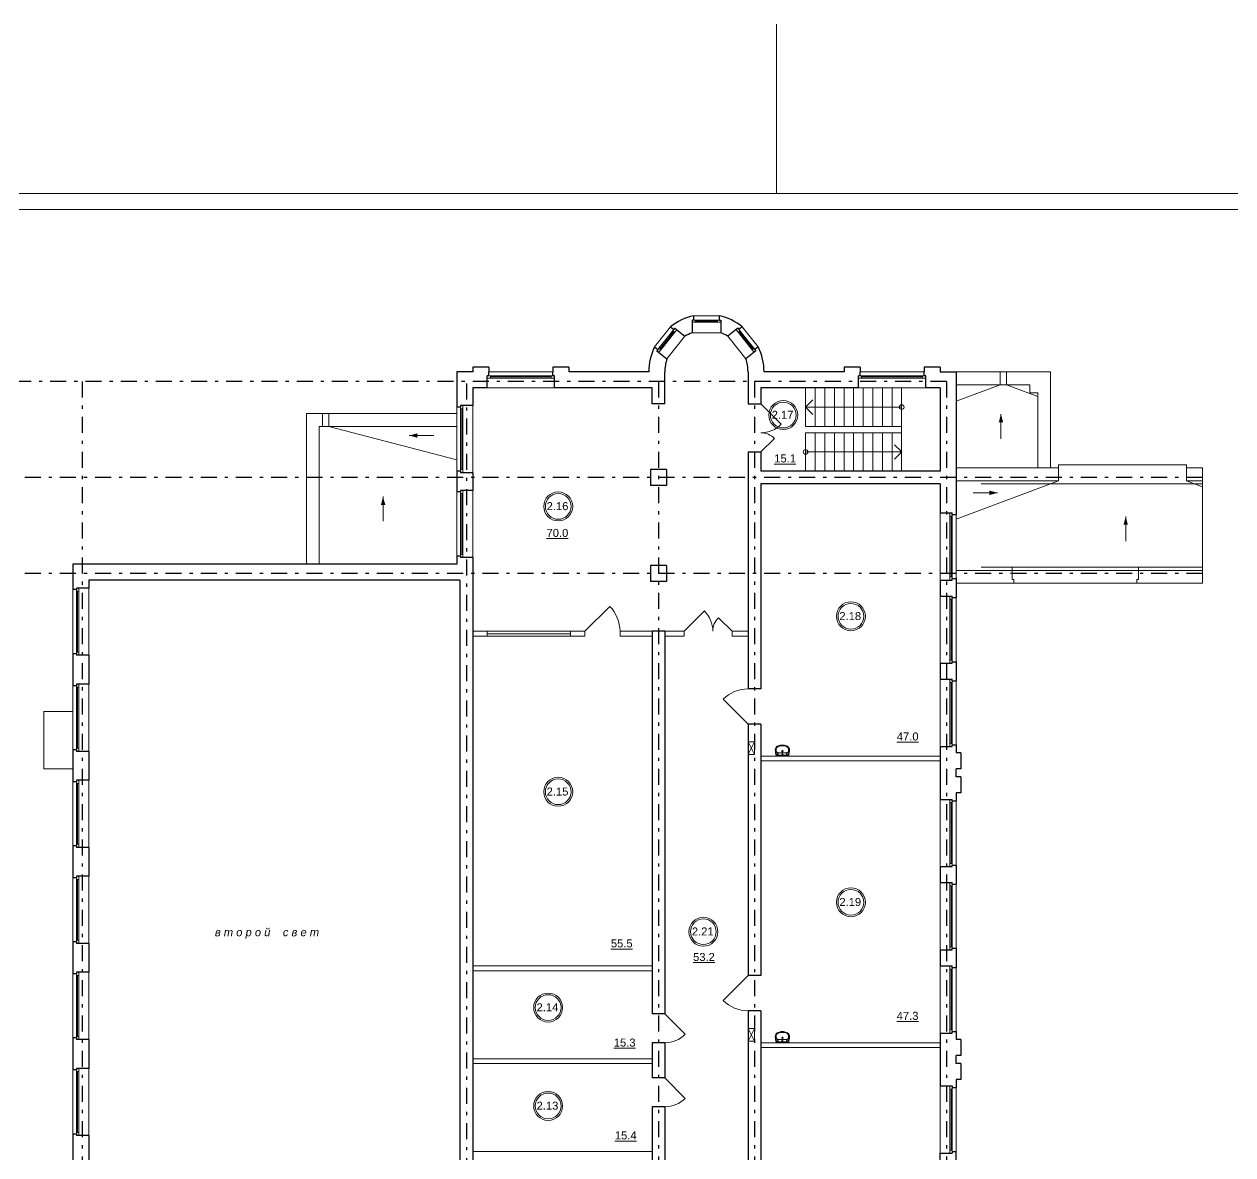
# Model space of a CAD drawing. Header units: metres. Extents: x -306 to 273, y -329 to 512.
# Drawn here: x -186.75 to -148.98, y 318.76 to 354.07 of the extents above; entities that cross this region are included whole.
import ezdxf
from ezdxf.enums import TextEntityAlignment as Align

# ---------------------------------------------------------------- set-up
doc = ezdxf.new("R2010")
doc.units = ezdxf.units.M
doc.header["$MEASUREMENT"] = 0
doc.linetypes.add('( Dashdot )', pattern=[1.001, 0.5, -0.25, 0.001, -0.25])
doc.linetypes.add('DGN Style 3', pattern=[9.681301, 6.915215, -2.766086])
doc.layers.add('Level 50', color=7, linetype='Continuous', lineweight=0)
doc.styles.add('Style-Arial', font='arial.ttf')
doc.styles.add('Style-Arial IF', font='ariali.ttf')

# ---------------------------------------------------------------- blocks, each defined once
blk = doc.blocks.new('ум9')
at = {"color": 252, "lineweight": 13}
for p, q in [((0.317, 0), (-0.317, 0)), ((-0.237, -0.059), (-0.19, -0.143)), ((0.228, -0.039), (-0.228, -0.039)), ((0.185, -0.156), (-0.171, -0.156)), ((0.046, -0.234), (-0.046, -0.234)), ((0.035, -0.08), (-0.035, -0.08)), ((0, -0.115), (0, -0.045)), ((0, -0.189), (0, -0.28)), ((0.237, -0.059), (0.19, -0.143))]:
    blk.add_line(p, q, dxfattribs=at)
for centre, radius in [((0, -0.234), 0.0351), ((0, -0.08), 0.0221), ((0, -0.234), 0.0221)]:
    blk.add_circle(centre, radius, dxfattribs=at)
for centre, radius, start, end in [((1.163, -0.334), 1.518, 167.32064, 178.65249), ((-0.135, -0.304), 0.22, 178.31195, 234.10428), ((-0.355, -0.298), 0.00065, 358.31195, 358.65249), ((0.089, -0.267), 0.429, 154.59774, 180.33488), ((-0.317, -0.001), 0.00065, 90, 167.32064), ((-0.135, -0.303), 0.18, 141.05038, 245.27182), ((-0.228, -0.117), 0.078, 90, 154.59774), ((-0.135, -0.303), 0.193, 141.05038, 147.74931), ((-0.181, -0.302), 0.159, 98.71112, 129.94245), ((-0.181, -0.302), 0.146, 86.15482, 129.94245), ((-0.035, -0.093), 0.452, 239.6448, 267.53684), ((-0.035, -0.093), 0.413, 244.88977, 267.53684), ((0, 0.104), 0.65, 265.1692, 274.8308), ((0, 0.104), 0.611, 265.1692, 274.8308), ((0.035, -0.093), 0.413, 272.46316, 300.3552), ((0.035, -0.093), 0.452, 272.46316, 300.3552), ((0.181, -0.302), 0.146, 50.05755, 93.84518), ((0.181, -0.302), 0.159, 50.05755, 81.28888), ((0.135, -0.303), 0.18, 294.72818, 38.94962), ((0.228, -0.117), 0.078, 25.40226, 90), ((0.135, -0.304), 0.22, 305.89572, 1.68805), ((0.135, -0.303), 0.193, 32.25069, 38.94962), ((-0.089, -0.267), 0.429, 359.66512, 25.40226), ((0.317, -0.001), 0.00065, 12.67936, 90), ((-1.163, -0.334), 1.518, 1.34751, 12.67936), ((0.355, -0.298), 0.00065, 181.34751, 181.68805)]:
    blk.add_arc(centre, radius, start, end, dxfattribs=at)
blk = doc.blocks.new('*U1659')
at = {"color": 7, "linetype": 'Continuous', "lineweight": 0}
for p in [(-0.227, 0.114), (0.227, 0.114)]:
    blk.add_line(p, (0, -0.114), dxfattribs=at)
blk = doc.blocks.new('*U1795')
at = {"color": 7, "linetype": 'Continuous', "lineweight": 0}
blk.add_line((-0.35, 0), (0.35, 0), dxfattribs=at)
at = {"color": 7, "linetype": 'Continuous', "lineweight": 13, "flags": 128}
for points in [[(-0.35, -0.035), (-0.45, -0.035), (-0.45, 0.035), (-0.35, 0.035), (-0.35, -0.035)], [(0.45, -0.035), (0.35, -0.035), (0.35, 0.035), (0.45, 0.035), (0.45, -0.035)]]:
    blk.add_lwpolyline(points, close=True, dxfattribs=at)
at = {"color": 7, "linetype": 'Continuous', "lineweight": 0, "flags": 128}
blk.add_lwpolyline([(-0.35, 0.035), (-0.35, -0.035), (0.35, -0.035), (0.35, 0.035), (-0.35, 0.035)], close=True, dxfattribs=at)
blk = doc.blocks.new('*U1791')
at = {"color": 7, "linetype": 'Continuous', "lineweight": 13}
for p, q in [((-0.75, -0.318), (-0.114, 0.318)), ((0.75, -0.318), (0.326, 0.106))]:
    blk.add_line(p, q, dxfattribs=at)
at = {"color": 7, "linetype": 'Continuous', "lineweight": 0}
for centre, radius, start, end in [((-0.75, -0.318), 0.9, 0, 45), ((0.75, -0.318), 0.6, 135, 180)]:
    blk.add_arc(centre, radius, start, end, dxfattribs=at)
blk = doc.blocks.new('*U1662')
at = {"color": 7, "linetype": 'Continuous', "lineweight": 0}
blk.add_line((0, 29.7), (0, 34.987), dxfattribs=at)
at = {"color": 7, "linetype": 'Continuous', "lineweight": 0, "flags": 128}
blk.add_lwpolyline([(42.05, 29.7), (42.05, -29.7), (-42.05, -29.7), (-42.05, 29.7), (42.05, 29.7)], close=True, dxfattribs=at)
at = {"layer": 'Level 50', "color": 7, "linetype": 'Continuous', "lineweight": 13}
blk.add_line((41.55, 29.2), (-40.05, 29.2), dxfattribs=at)
blk = doc.blocks.new('*U1792')
at = {"color": 7, "linetype": 'Continuous', "lineweight": 13}
for p, q in [((-0.2, 0.1), (0.2, -0.1)), ((0.2, 0.1), (-0.2, -0.1))]:
    blk.add_line(p, q, dxfattribs=at)
at = {"color": 7, "linetype": 'Continuous', "lineweight": 13, "flags": 128}
blk.add_lwpolyline([(-0.2, 0.1), (-0.2, -0.1), (0.2, -0.1), (0.2, 0.1), (-0.2, 0.1)], close=True, dxfattribs=at)
blk = doc.blocks.new('*U1790')
at = {"color": 7, "linetype": 'Continuous', "lineweight": 13}
blk.add_line((-0.55, -0.389), (0.228, 0.389), dxfattribs=at)
at = {"color": 7, "linetype": 'Continuous', "lineweight": 0}
blk.add_arc((-0.55, -0.389), 1.1, 0, 45, dxfattribs=at)
blk = doc.blocks.new('*U1689')
at = {"color": 7, "linetype": 'Continuous', "lineweight": 13}
blk.add_line((0, -0.256), (0, 0.256), dxfattribs=at)
blk.add_solid([(0.046, 0.085), (0, 0.256), (0, 0.085), (-0.046, 0.085)], dxfattribs=at)
blk = doc.blocks.new('*U1719')
at = {"color": 7, "linetype": 'Continuous', "lineweight": 13}
for radius in [0.452, 0.402]:
    blk.add_circle((0, 0), radius, dxfattribs=at)
at = {"color": 7, "linetype": 'Continuous', "lineweight": 13, "style": 'Style-Arial'}
blk.add_text('2.13', height=0.25, dxfattribs=at).set_placement((-0.361, 0.133), align=Align.TOP_LEFT)
blk = doc.blocks.new('*U1720')
at = {"color": 7, "linetype": 'Continuous', "lineweight": 13}
for radius in [0.452, 0.402]:
    blk.add_circle((0, 0), radius, dxfattribs=at)
at = {"color": 7, "linetype": 'Continuous', "lineweight": 13, "style": 'Style-Arial'}
blk.add_text('2.14', height=0.25, dxfattribs=at).set_placement((-0.361, 0.133), align=Align.TOP_LEFT)
blk = doc.blocks.new('*U1721')
at = {"color": 7, "linetype": 'Continuous', "lineweight": 13}
for radius in [0.452, 0.402]:
    blk.add_circle((0, 0), radius, dxfattribs=at)
at = {"color": 7, "linetype": 'Continuous', "lineweight": 13, "style": 'Style-Arial'}
blk.add_text('2.15', height=0.25, dxfattribs=at).set_placement((-0.361, 0.133), align=Align.TOP_LEFT)
blk = doc.blocks.new('*U1722')
at = {"color": 7, "linetype": 'Continuous', "lineweight": 13}
for radius in [0.452, 0.402]:
    blk.add_circle((0, 0), radius, dxfattribs=at)
at = {"color": 7, "linetype": 'Continuous', "lineweight": 13, "style": 'Style-Arial'}
blk.add_text('2.16', height=0.25, dxfattribs=at).set_placement((-0.361, 0.133), align=Align.TOP_LEFT)
blk = doc.blocks.new('*U1723')
at = {"color": 7, "linetype": 'Continuous', "lineweight": 13}
for radius in [0.452, 0.402]:
    blk.add_circle((0, 0), radius, dxfattribs=at)
at = {"color": 7, "linetype": 'Continuous', "lineweight": 13, "style": 'Style-Arial'}
blk.add_text('2.17', height=0.25, dxfattribs=at).set_placement((-0.361, 0.133), align=Align.TOP_LEFT)
blk = doc.blocks.new('*U1724')
at = {"color": 7, "linetype": 'Continuous', "lineweight": 13}
for radius in [0.452, 0.402]:
    blk.add_circle((0, 0), radius, dxfattribs=at)
at = {"color": 7, "linetype": 'Continuous', "lineweight": 13, "style": 'Style-Arial'}
blk.add_text('2.18', height=0.25, dxfattribs=at).set_placement((-0.361, 0.133), align=Align.TOP_LEFT)
blk = doc.blocks.new('*U1725')
at = {"color": 7, "linetype": 'Continuous', "lineweight": 13}
for radius in [0.452, 0.402]:
    blk.add_circle((0, 0), radius, dxfattribs=at)
at = {"color": 7, "linetype": 'Continuous', "lineweight": 13, "style": 'Style-Arial'}
blk.add_text('2.19', height=0.25, dxfattribs=at).set_placement((-0.361, 0.133), align=Align.TOP_LEFT)
blk = doc.blocks.new('*U1727')
at = {"color": 7, "linetype": 'Continuous', "lineweight": 13}
for radius in [0.452, 0.402]:
    blk.add_circle((0, 0), radius, dxfattribs=at)
at = {"color": 7, "linetype": 'Continuous', "lineweight": 13, "style": 'Style-Arial'}
blk.add_text('2.21', height=0.25, dxfattribs=at).set_placement((-0.361, 0.133), align=Align.TOP_LEFT)

msp = doc.modelspace()

# ---------------------------------------------------------------- linework, layer by layer
at = {"color": 7, "linetype": 'Continuous', "lineweight": 30}
for p, q in [((-165.88103694, 344.82691739), (-165.88103694, 344.42793796)), ((-165.83103694, 344.82691739), (-165.88103694, 344.82691739)), ((-165.83103694, 344.96329975), (-165.83103694, 344.82691739)), ((-165.03103694, 344.96329975), (-165.03103694, 344.82691739)), ((-165.03103694, 344.82691739), (-164.98103694, 344.82691739)), ((-164.98103694, 344.82691739), (-164.98103694, 344.42793796)), ((-166.5520246, 344.61663449), (-166.44550087, 344.53147086)), ((-166.44550087, 344.53147086), (-166.41427849, 344.5705242)), ((-166.41427849, 344.5705242), (-166.10264891, 344.3213825)), ((-164.4477954, 344.5705242), (-164.75942498, 344.3213825)), ((-164.4477954, 344.5705242), (-164.41657302, 344.53147086)), ((-164.31004929, 344.61663449), (-164.41657302, 344.53147086)), ((-167.05158259, 343.99178106), (-166.94505886, 343.90661743)), ((-166.94505886, 343.90661743), (-166.97628123, 343.86756409)), ((-166.97628123, 343.86756409), (-166.66465166, 343.61842239)), ((-163.88579266, 343.86756409), (-164.19742223, 343.61842239)), ((-163.8104913, 343.99178106), (-163.91701503, 343.90661743)), ((-163.91701503, 343.90661743), (-163.88579266, 343.86756409)), ((-172.73103694, 343.35830687), (-172.73103694, 343.20830687)), ((-172.23103694, 343.35830687), (-172.73103694, 343.35830687)), ((-172.23103694, 343.35830687), (-172.23103694, 343.20830687)), ((-170.23103694, 343.35830687), (-170.23103694, 343.20830687)), ((-169.73103694, 343.35830687), (-170.23103694, 343.35830687)), ((-169.73103694, 343.35830687), (-169.73103694, 343.20830687)), ((-161.13103694, 343.35830687), (-161.13103694, 343.20830687)), ((-160.63103694, 343.35830687), (-161.13103694, 343.35830687)), ((-160.63103694, 343.35830687), (-160.63103694, 343.20830687)), ((-158.63103694, 343.35830687), (-158.63103694, 343.20830687)), ((-158.13103694, 343.35830687), (-158.63103694, 343.35830687)), ((-158.13103694, 343.35830687), (-158.13103694, 343.20830687)), ((-173.23103694, 343.20830687), (-173.23103694, 342.10830687)), ((-172.73103694, 343.20830687), (-173.23103694, 343.20830687)), ((-172.28103694, 342.70830687), (-172.28103694, 343.08830687)), ((-172.23103694, 343.08830687), (-172.28103694, 343.08830687)), ((-172.23103694, 343.08830687), (-172.23103694, 343.20830687)), ((-170.23103694, 343.08830687), (-170.23103694, 343.20830687)), ((-170.18103694, 343.08830687), (-170.23103694, 343.08830687)), ((-170.18103694, 342.70830687), (-170.18103694, 343.08830687)), ((-167.23103694, 343.20830687), (-169.73103694, 343.20830687)), ((-166.73103694, 342.20830687), (-166.73103694, 343.20830687)), ((-164.13103694, 343.20830687), (-164.13103694, 342.20830687)), ((-161.13103694, 343.20830687), (-163.63103694, 343.20830687)), ((-160.68103694, 342.70830687), (-160.68103694, 343.08830687)), ((-160.63103694, 343.08830687), (-160.68103694, 343.08830687)), ((-160.63103694, 343.08830687), (-160.63103694, 343.20830687)), ((-158.63103694, 343.08830687), (-158.63103694, 343.20830687)), ((-158.58103694, 343.08830687), (-158.63103694, 343.08830687)), ((-158.58103694, 343.08830687), (-158.63103694, 343.08830687)), ((-158.58103694, 342.70830687), (-158.58103694, 343.08830687)), ((-158.13103694, 343.20830687), (-157.63103694, 343.20830687)), ((-157.63103694, 343.20830687), (-157.63103694, 338.75830687)), ((-172.73103694, 342.70830687), (-172.73103694, 342.15830687)), ((-172.28103694, 342.70830687), (-172.73103694, 342.70830687)), ((-167.13103694, 342.70830687), (-170.18103694, 342.70830687)), ((-167.13103694, 342.20830687), (-167.13103694, 342.70830687)), ((-163.73103694, 342.70830687), (-163.73103694, 342.20830687)), ((-160.68103694, 342.70830687), (-163.73103694, 342.70830687)), ((-158.13103694, 342.70830687), (-158.58103694, 342.70830687)), ((-158.13103694, 342.70830687), (-158.13103694, 340.10830687)), ((-172.73103694, 342.15830687), (-173.11103694, 342.15830687)), ((-173.11103694, 342.15830687), (-173.11103694, 342.10830687)), ((-166.73103694, 342.20830687), (-167.13103694, 342.20830687)), ((-164.13103694, 342.20830687), (-163.73103694, 342.20830687)), ((-173.11103694, 342.10830687), (-173.23103694, 342.10830687)), ((-164.13103694, 340.70830687), (-163.73103694, 340.70830687)), ((-164.13103694, 340.70830687), (-164.13103694, 333.30830687)), ((-163.73103694, 340.70830687), (-163.73103694, 340.10830687)), ((-173.11103694, 340.10830687), (-173.23103694, 340.10830687)), ((-173.23103694, 340.10830687), (-173.23103694, 339.45830687)), ((-173.11103694, 340.10830687), (-173.11103694, 340.05830687)), ((-172.73103694, 340.05830687), (-173.11103694, 340.05830687)), ((-172.73103694, 340.05830687), (-172.73103694, 339.50830687)), ((-166.68103694, 340.15830687), (-167.18103694, 340.15830687)), ((-167.18103694, 340.15830687), (-167.18103694, 339.65830687)), ((-166.68103694, 340.15830687), (-166.68103694, 339.65830687)), ((-158.13103694, 340.10830687), (-163.73103694, 340.10830687)), ((-172.73103694, 339.50830687), (-173.11103694, 339.50830687)), ((-173.11103694, 339.50830687), (-173.11103694, 339.45830687)), ((-166.68103694, 339.65830687), (-167.18103694, 339.65830687)), ((-163.73103694, 339.70830687), (-163.73103694, 333.30830687)), ((-158.13103694, 339.70830687), (-163.73103694, 339.70830687)), ((-158.13103694, 339.70830687), (-158.13103694, 338.80830687)), ((-173.11103694, 339.45830687), (-173.23103694, 339.45830687)), ((-158.13103694, 338.80830687), (-157.75103694, 338.80830687)), ((-157.75103694, 338.75830687), (-157.75103694, 338.80830687)), ((-157.75103694, 338.75830687), (-157.63103694, 338.75830687)), ((-173.11103694, 337.45830687), (-173.23103694, 337.45830687)), ((-173.23103694, 337.45830687), (-173.23103694, 337.20830687)), ((-173.11103694, 337.45830687), (-173.11103694, 337.40830687)), ((-172.73103694, 337.40830687), (-173.11103694, 337.40830687)), ((-172.73103694, 337.40830687), (-172.73103694, 316.10830687)), ((-173.23103694, 337.20830687), (-185.23103694, 337.20830687)), ((-185.23103694, 337.20830687), (-185.23103694, 336.40830687)), ((-166.68103694, 337.15830687), (-167.18103694, 337.15830687)), ((-167.18103694, 337.15830687), (-167.18103694, 336.65830687)), ((-166.68103694, 337.15830687), (-166.68103694, 336.65830687)), ((-184.73103694, 336.70830687), (-184.73103694, 336.45830687)), ((-173.13103694, 336.70830687), (-184.73103694, 336.70830687)), ((-173.13103694, 336.70830687), (-173.13103694, 313.10830687)), ((-166.68103694, 336.65830687), (-167.18103694, 336.65830687)), ((-158.13103694, 336.70830687), (-157.75103694, 336.70830687)), ((-158.13103694, 336.70830687), (-158.13103694, 336.20830687)), ((-157.75103694, 336.75830687), (-157.63103694, 336.75830687)), ((-157.75103694, 336.70830687), (-157.75103694, 336.75830687)), ((-157.63103694, 336.75830687), (-157.63103694, 336.15830687)), ((-185.11103694, 336.40830687), (-185.23103694, 336.40830687)), ((-184.73103694, 336.45830687), (-185.11103694, 336.45830687)), ((-185.11103694, 336.45830687), (-185.11103694, 336.40830687)), ((-158.13103694, 336.20830687), (-157.75103694, 336.20830687)), ((-157.75103694, 336.15830687), (-157.75103694, 336.20830687)), ((-157.75103694, 336.15830687), (-157.63103694, 336.15830687)), ((-167.13103694, 335.10830687), (-167.13103694, 323.15830687)), ((-166.73103694, 335.10830687), (-167.13103694, 335.10830687)), ((-166.73103694, 335.10830687), (-166.73103694, 323.15830687)), ((-185.11103694, 334.40830687), (-185.23103694, 334.40830687)), ((-185.23103694, 334.40830687), (-185.23103694, 333.40830687)), ((-185.11103694, 334.40830687), (-185.11103694, 334.35830687)), ((-184.73103694, 334.35830687), (-185.11103694, 334.35830687)), ((-184.73103694, 334.35830687), (-184.73103694, 333.45830687)), ((-158.13103694, 334.10830687), (-157.75103694, 334.10830687)), ((-158.13103694, 334.10830687), (-158.13103694, 333.60830687)), ((-157.75103694, 334.15830687), (-157.63103694, 334.15830687)), ((-157.75103694, 334.10830687), (-157.75103694, 334.15830687)), ((-157.63103694, 334.15830687), (-157.63103694, 333.55830687)), ((-184.73103694, 333.45830687), (-185.11103694, 333.45830687)), ((-185.11103694, 333.45830687), (-185.11103694, 333.40830687)), ((-158.13103694, 333.60830687), (-157.75103694, 333.60830687)), ((-157.75103694, 333.55830687), (-157.75103694, 333.60830687)), ((-157.75103694, 333.55830687), (-157.63103694, 333.55830687)), ((-185.11103694, 333.40830687), (-185.23103694, 333.40830687)), ((-163.73103694, 333.30830687), (-164.13103694, 333.30830687)), ((-164.13103694, 332.20830687), (-164.13103694, 324.35830687)), ((-163.73103694, 332.20830687), (-164.13103694, 332.20830687)), ((-163.73103694, 332.20830687), (-163.73103694, 324.35830687)), ((-157.75103694, 331.55830687), (-157.63103694, 331.55830687)), ((-157.75103694, 331.50830687), (-157.75103694, 331.55830687)), ((-157.63103694, 331.55830687), (-157.63103694, 331.30830687)), ((-185.11103694, 331.40830687), (-185.23103694, 331.40830687)), ((-185.23103694, 331.40830687), (-185.23103694, 330.40830687)), ((-185.11103694, 331.40830687), (-185.11103694, 331.35830687)), ((-184.73103694, 331.35830687), (-185.11103694, 331.35830687)), ((-184.73103694, 331.35830687), (-184.73103694, 330.45830687)), ((-158.13103694, 331.50830687), (-157.75103694, 331.50830687)), ((-158.13103694, 331.50830687), (-158.13103694, 329.85830687)), ((-157.48103694, 331.30830687), (-157.63103694, 331.30830687)), ((-157.48103694, 331.30830687), (-157.48103694, 330.80830687)), ((-157.48103694, 330.80830687), (-157.63103694, 330.80830687)), ((-157.63103694, 330.55830687), (-157.63103694, 330.80830687)), ((-184.73103694, 330.45830687), (-185.11103694, 330.45830687)), ((-185.11103694, 330.45830687), (-185.11103694, 330.40830687)), ((-157.48103694, 330.55830687), (-157.63103694, 330.55830687)), ((-157.48103694, 330.55830687), (-157.48103694, 330.05830687)), ((-185.11103694, 330.40830687), (-185.23103694, 330.40830687)), ((-157.48103694, 330.05830687), (-157.63103694, 330.05830687)), ((-157.63103694, 330.05830687), (-157.63103694, 329.80830687)), ((-158.13103694, 329.85830687), (-157.75103694, 329.85830687)), ((-157.75103694, 329.80830687), (-157.75103694, 329.85830687)), ((-157.75103694, 329.80830687), (-157.63103694, 329.80830687)), ((-185.11103694, 328.40830687), (-185.23103694, 328.40830687)), ((-185.23103694, 328.40830687), (-185.23103694, 327.40830687)), ((-185.11103694, 328.40830687), (-185.11103694, 328.35830687)), ((-184.73103694, 328.35830687), (-185.11103694, 328.35830687)), ((-184.73103694, 328.35830687), (-184.73103694, 327.45830687)), ((-157.75103694, 327.80830687), (-157.63103694, 327.80830687)), ((-157.75103694, 327.75830687), (-157.75103694, 327.80830687)), ((-157.63103694, 327.80830687), (-157.63103694, 327.20830687)), ((-185.11103694, 327.40830687), (-185.23103694, 327.40830687)), ((-184.73103694, 327.45830687), (-185.11103694, 327.45830687)), ((-185.11103694, 327.45830687), (-185.11103694, 327.40830687)), ((-158.13103694, 327.75830687), (-157.75103694, 327.75830687)), ((-158.13103694, 327.75830687), (-158.13103694, 327.25830687)), ((-158.13103694, 327.25830687), (-157.75103694, 327.25830687)), ((-157.75103694, 327.20830687), (-157.75103694, 327.25830687)), ((-157.75103694, 327.20830687), (-157.63103694, 327.20830687)), ((-185.11103694, 325.40830687), (-185.23103694, 325.40830687)), ((-185.23103694, 325.40830687), (-185.23103694, 324.40830687)), ((-185.11103694, 325.40830687), (-185.11103694, 325.35830687)), ((-184.73103694, 325.35830687), (-185.11103694, 325.35830687)), ((-184.73103694, 325.35830687), (-184.73103694, 324.45830687)), ((-158.13103694, 325.15830687), (-157.75103694, 325.15830687)), ((-158.13103694, 325.15830687), (-158.13103694, 324.65830687)), ((-157.75103694, 325.20830687), (-157.63103694, 325.20830687)), ((-157.75103694, 325.15830687), (-157.75103694, 325.20830687)), ((-157.63103694, 325.20830687), (-157.63103694, 324.60830687)), ((-185.11103694, 324.40830687), (-185.23103694, 324.40830687)), ((-184.73103694, 324.45830687), (-185.11103694, 324.45830687)), ((-185.11103694, 324.45830687), (-185.11103694, 324.40830687)), ((-158.13103694, 324.65830687), (-157.75103694, 324.65830687)), ((-157.75103694, 324.60830687), (-157.75103694, 324.65830687)), ((-157.75103694, 324.60830687), (-157.63103694, 324.60830687)), ((-163.73103694, 324.35830687), (-164.13103694, 324.35830687)), ((-164.13103694, 323.25830687), (-164.13103694, 315.20830687)), ((-163.73103694, 323.25830687), (-164.13103694, 323.25830687)), ((-163.73103694, 323.25830687), (-163.73103694, 315.20830687)), ((-166.73103694, 323.15830687), (-167.13103694, 323.15830687)), ((-158.13103694, 322.55830687), (-157.75103694, 322.55830687)), ((-158.13103694, 322.55830687), (-158.13103694, 320.90830687)), ((-157.75103694, 322.60830687), (-157.63103694, 322.60830687)), ((-157.75103694, 322.55830687), (-157.75103694, 322.60830687)), ((-157.63103694, 322.60830687), (-157.63103694, 322.35830687)), ((-185.11103694, 322.40830687), (-185.23103694, 322.40830687)), ((-185.23103694, 322.40830687), (-185.23103694, 321.40830687)), ((-185.11103694, 322.40830687), (-185.11103694, 322.35830687)), ((-184.73103694, 322.35830687), (-185.11103694, 322.35830687)), ((-184.73103694, 322.35830687), (-184.73103694, 321.45830687)), ((-166.73103694, 322.25830687), (-167.13103694, 322.25830687)), ((-167.13103694, 322.25830687), (-167.13103694, 321.15830687)), ((-166.73103694, 322.25830687), (-166.73103694, 321.15830687)), ((-157.48103694, 322.35830687), (-157.63103694, 322.35830687)), ((-157.48103694, 322.35830687), (-157.48103694, 321.85830687)), ((-157.48103694, 321.85830687), (-157.63103694, 321.85830687)), ((-157.63103694, 321.60830687), (-157.63103694, 321.85830687)), ((-185.11103694, 321.40830687), (-185.23103694, 321.40830687)), ((-184.73103694, 321.45830687), (-185.11103694, 321.45830687)), ((-185.11103694, 321.45830687), (-185.11103694, 321.40830687)), ((-157.48103694, 321.60830687), (-157.63103694, 321.60830687)), ((-157.48103694, 321.60830687), (-157.48103694, 321.10830687)), ((-166.73103694, 321.15830687), (-167.13103694, 321.15830687)), ((-157.48103694, 321.10830687), (-157.63103694, 321.10830687)), ((-157.63103694, 321.10830687), (-157.63103694, 320.85830687)), ((-158.13103694, 320.90830687), (-157.75103694, 320.90830687)), ((-157.75103694, 320.90830687), (-157.75103694, 320.85830687)), ((-157.75103694, 320.85830687), (-157.63103694, 320.85830687)), ((-166.73103694, 320.25830687), (-167.13103694, 320.25830687)), ((-167.13103694, 320.25830687), (-167.13103694, 318.55830687)), ((-166.73103694, 320.25830687), (-166.73103694, 318.55830687)), ((-185.11103694, 319.40830687), (-185.23103694, 319.40830687)), ((-185.23103694, 319.40830687), (-185.23103694, 318.40830687)), ((-185.11103694, 319.40830687), (-185.11103694, 319.35830687)), ((-184.73103694, 319.35830687), (-185.11103694, 319.35830687)), ((-184.73103694, 319.35830687), (-184.73103694, 318.45830687)), ((-158.13103694, 318.80830687), (-157.75103694, 318.80830687)), ((-158.13103694, 318.30830687), (-158.13103694, 318.80830687)), ((-157.75103694, 318.85830687), (-157.63103694, 318.85830687)), ((-157.75103694, 318.85830687), (-157.75103694, 318.80830687)), ((-157.63103694, 318.25830687), (-157.63103694, 318.85830687))]:
    msp.add_line(p, q, dxfattribs=at)
at = {"color": 7, "linetype": 'Continuous', "lineweight": 0}
for p, q in [((-165.88103694, 344.82691739), (-164.98103694, 344.82691739)), ((-165.83103694, 344.96329975), (-165.03103694, 344.96329975)), ((-166.5520246, 344.61663449), (-167.05158259, 343.99178106)), ((-166.41427849, 344.5705242), (-166.97628123, 343.86756409)), ((-165.88103694, 344.42793796), (-164.98103694, 344.42793796)), ((-164.4477954, 344.5705242), (-163.88579266, 343.86756409)), ((-164.31004929, 344.61663449), (-163.8104913, 343.99178106)), ((-166.10264891, 344.3213825), (-166.66465166, 343.61842239)), ((-164.75942498, 344.3213825), (-164.19742223, 343.61842239)), ((-170.23103694, 343.20830687), (-172.23103694, 343.20830687)), ((-170.28103694, 343.05330687), (-172.18103694, 343.05330687)), ((-158.63103694, 343.20830687), (-160.63103694, 343.20830687)), ((-158.68103694, 343.05330687), (-160.58103694, 343.05330687)), ((-170.18103694, 342.70830687), (-172.28103694, 342.70830687)), ((-162.03103694, 342.70830687), (-162.03103694, 341.50830687)), ((-161.73103694, 342.70830687), (-161.73103694, 341.50830687)), ((-161.43103694, 342.70830687), (-161.43103694, 341.50830687)), ((-161.13103694, 342.70830687), (-161.13103694, 341.50830687)), ((-160.83103694, 342.70830687), (-160.83103694, 341.50830687)), ((-158.58103694, 342.70830687), (-160.68103694, 342.70830687)), ((-160.53103694, 342.70830687), (-160.53103694, 341.50830687)), ((-160.23103694, 342.70830687), (-160.23103694, 341.50830687)), ((-159.93103694, 342.70830687), (-159.93103694, 341.50830687)), ((-159.63103694, 342.70830687), (-159.63103694, 341.50830687)), ((-172.73103694, 342.15830687), (-172.73103694, 340.05830687)), ((-173.23103694, 342.10830687), (-173.23103694, 340.10830687)), ((-173.07603694, 342.05830687), (-173.07603694, 340.15830687)), ((-159.33103694, 342.10830687), (-162.33103694, 342.10830687)), ((-162.03103694, 341.30830687), (-162.03103694, 340.10830687)), ((-161.73103694, 341.30830687), (-161.73103694, 340.10830687)), ((-161.43103694, 341.30830687), (-161.43103694, 340.10830687)), ((-161.13103694, 341.30830687), (-161.13103694, 340.10830687)), ((-160.83103694, 341.30830687), (-160.83103694, 340.10830687)), ((-160.53103694, 341.30830687), (-160.53103694, 340.10830687)), ((-160.23103694, 341.30830687), (-160.23103694, 340.10830687)), ((-159.93103694, 341.30830687), (-159.93103694, 340.10830687)), ((-159.63103694, 341.30830687), (-159.63103694, 340.10830687)), ((-162.33103694, 340.70830687), (-159.33103694, 340.70830687)), ((-172.73103694, 339.50830687), (-172.73103694, 337.40830687)), ((-173.23103694, 339.45830687), (-173.23103694, 337.45830687)), ((-173.07603694, 339.40830687), (-173.07603694, 337.50830687)), ((-158.13103694, 336.70830687), (-158.13103694, 338.80830687)), ((-157.63103694, 336.75830687), (-157.63103694, 338.75830687)), ((-157.78603694, 336.80830687), (-157.78603694, 338.70830687)), ((-185.23103694, 336.40830687), (-185.23103694, 334.40830687)), ((-185.07603694, 336.35830687), (-185.07603694, 334.45830687)), ((-184.73103694, 336.45830687), (-184.73103694, 334.35830687)), ((-158.13103694, 334.10830687), (-158.13103694, 336.20830687)), ((-157.78603694, 334.20830687), (-157.78603694, 336.10830687)), ((-157.63103694, 334.15830687), (-157.63103694, 336.15830687)), ((-172.28103694, 335.03330687), (-169.68103694, 335.03330687)), ((-184.73103694, 333.45830687), (-184.73103694, 331.35830687)), ((-158.13103694, 331.50830687), (-158.13103694, 333.60830687)), ((-157.78603694, 331.60830687), (-157.78603694, 333.50830687)), ((-157.63103694, 331.55830687), (-157.63103694, 333.55830687)), ((-185.23103694, 333.40830687), (-185.23103694, 331.40830687)), ((-185.07603694, 333.35830687), (-185.07603694, 331.45830687)), ((-184.73103694, 330.45830687), (-184.73103694, 328.35830687)), ((-185.23103694, 330.40830687), (-185.23103694, 328.40830687)), ((-185.07603694, 330.35830687), (-185.07603694, 328.45830687)), ((-158.13103694, 327.75830687), (-158.13103694, 329.85830687)), ((-157.78603694, 327.85830687), (-157.78603694, 329.75830687)), ((-157.63103694, 327.80830687), (-157.63103694, 329.80830687)), ((-185.23103694, 327.40830687), (-185.23103694, 325.40830687)), ((-184.73103694, 327.45830687), (-184.73103694, 325.35830687)), ((-185.07603694, 327.35830687), (-185.07603694, 325.45830687)), ((-158.13103694, 325.15830687), (-158.13103694, 327.25830687)), ((-157.78603694, 325.25830687), (-157.78603694, 327.15830687)), ((-157.63103694, 325.20830687), (-157.63103694, 327.20830687)), ((-185.23103694, 324.40830687), (-185.23103694, 322.40830687)), ((-184.73103694, 324.45830687), (-184.73103694, 322.35830687)), ((-158.13103694, 322.55830687), (-158.13103694, 324.65830687)), ((-157.78603694, 322.65830687), (-157.78603694, 324.55830687)), ((-157.63103694, 322.60830687), (-157.63103694, 324.60830687)), ((-185.07603694, 324.35830687), (-185.07603694, 322.45830687)), ((-185.23103694, 321.40830687), (-185.23103694, 319.40830687)), ((-184.73103694, 321.45830687), (-184.73103694, 319.35830687)), ((-185.07603694, 321.35830687), (-185.07603694, 319.45830687)), ((-158.13103694, 320.90830687), (-158.13103694, 318.80830687)), ((-157.78603694, 320.80830687), (-157.78603694, 318.90830687)), ((-157.63103694, 320.85830687), (-157.63103694, 318.85830687))]:
    msp.add_line(p, q, dxfattribs=at)
at = {"color": 1, "linetype": '( Dashdot )'}
for p, q in [((-157.93103694, 342.90830687), (-197.07297225, 342.90830687)), ((-184.93103694, 342.90830687), (-184.93103694, 294.89642885)), ((-166.93103694, 342.90830687), (-166.93103694, 294.89642885)), ((-163.93103694, 342.90830687), (-163.93103694, 294.89642885)), ((-157.93103694, 342.90830687), (-157.93103694, 294.89642885)), ((-172.93103694, 342.85164187), (-172.93103694, 294.89642885)), ((-149.93103694, 339.90830687), (-197.07297225, 339.90830687)), ((-149.93103694, 336.90830687), (-197.07297225, 336.90830687))]:
    msp.add_line(p, q, dxfattribs=at)
at = {"color": 7, "linetype": 'Continuous', "lineweight": 13}
for p, q in [((-157.63103694, 343.20830687), (-156.25603694, 343.20830687)), ((-156.25603694, 343.20830687), (-156.25603694, 342.80830687)), ((-156.05603694, 343.20830687), (-156.05603694, 342.80830687)), ((-156.05603694, 343.20830687), (-154.68103694, 343.20830687)), ((-154.68103694, 343.20830687), (-154.68103694, 340.20830687)), ((-162.33103694, 342.70830687), (-162.33103694, 341.50830687)), ((-159.33103694, 342.70830687), (-159.33103694, 342.43330687)), ((-156.25603694, 342.80830687), (-157.63103694, 342.29268187)), ((-157.63103694, 342.80830687), (-156.25603694, 342.80830687)), ((-156.05603694, 342.80830687), (-155.08103694, 342.44268187)), ((-156.05603694, 342.80830687), (-155.33103694, 342.80830687)), ((-155.33103694, 342.80830687), (-155.33103694, 342.55830687)), ((-155.33103694, 342.55830687), (-155.08103694, 342.55830687)), ((-155.08103694, 342.55830687), (-155.08103694, 340.20830687)), ((-159.33103694, 340.93330687), (-159.33103694, 342.43330687)), ((-177.93103694, 341.90830687), (-177.43103694, 341.90830687)), ((-177.93103694, 341.90830687), (-177.93103694, 337.20830687)), ((-177.43103694, 341.90830687), (-177.43103694, 341.50830687)), ((-177.23103694, 341.90830687), (-173.23103694, 341.90830687)), ((-177.23103694, 341.90830687), (-177.23103694, 341.50830687)), ((-177.53103694, 341.50830687), (-177.53103694, 337.20830687)), ((-177.53103694, 341.50830687), (-177.43103694, 341.50830687)), ((-177.23103694, 341.50830687), (-173.23103694, 340.45830687)), ((-177.23103694, 341.50830687), (-173.23103694, 341.50830687)), ((-162.33103694, 341.50830687), (-159.33103694, 341.50830687)), ((-162.33103694, 341.30830687), (-162.33103694, 340.10830687)), ((-162.33103694, 341.30830687), (-159.33103694, 341.30830687)), ((-159.33103694, 340.93330687), (-159.33103694, 340.10830687)), ((-150.43103694, 340.20830687), (-150.43103694, 340.30830687)), ((-154.43103694, 340.20830687), (-157.63103694, 340.20830687)), ((-154.43103694, 340.20830687), (-154.43103694, 339.80830687)), ((-149.93103694, 340.20830687), (-150.43103694, 340.20830687)), ((-150.43103694, 340.20830687), (-150.43103694, 339.80830687)), ((-149.93103694, 340.20830687), (-149.93103694, 339.95830687)), ((-149.93103694, 336.85830687), (-149.93103694, 339.95830687)), ((-154.43103694, 339.80830687), (-157.63103694, 338.60830687)), ((-154.43103694, 339.80830687), (-157.63103694, 339.80830687)), ((-150.43103694, 339.80830687), (-149.93103694, 339.62080687)), ((-149.93103694, 339.80830687), (-150.43103694, 339.80830687)), ((-149.93103694, 337.00830687), (-157.63103694, 337.00830687)), ((-149.93103694, 336.85830687), (-149.93103694, 336.60830687)), ((-149.93103694, 336.60830687), (-157.63103694, 336.60830687)), ((-172.28103694, 335.10830687), (-172.73103694, 335.10830687)), ((-172.28103694, 334.95830687), (-172.73103694, 334.95830687)), ((-172.28103694, 335.10830687), (-172.28103694, 334.95830687)), ((-169.23103694, 335.10830687), (-169.68103694, 335.10830687)), ((-169.68103694, 335.10830687), (-169.68103694, 334.95830687)), ((-169.23103694, 334.95830687), (-169.68103694, 334.95830687)), ((-169.23103694, 335.10830687), (-169.23103694, 334.95830687)), ((-167.13103694, 335.10830687), (-168.13103694, 335.10830687)), ((-168.13103694, 335.10830687), (-168.13103694, 334.95830687)), ((-167.13103694, 334.95830687), (-168.13103694, 334.95830687)), ((-166.13103694, 335.10830687), (-166.73103694, 335.10830687)), ((-166.13103694, 334.95830687), (-166.73103694, 334.95830687)), ((-166.13103694, 335.10830687), (-166.13103694, 334.95830687)), ((-164.13103694, 335.10830687), (-164.63103694, 335.10830687)), ((-164.63103694, 335.10830687), (-164.63103694, 334.95830687)), ((-164.13103694, 334.95830687), (-164.63103694, 334.95830687)), ((-158.13103694, 331.20830687), (-163.73103694, 331.20830687)), ((-158.13103694, 331.05830687), (-163.73103694, 331.05830687)), ((-167.13103694, 324.65830687), (-172.73103694, 324.65830687)), ((-167.13103694, 324.50830687), (-172.73103694, 324.50830687)), ((-166.73103694, 323.15830687), (-166.09464084, 322.52191077)), ((-158.13103694, 322.25830687), (-163.73103694, 322.25830687)), ((-167.13103694, 321.75830687), (-172.73103694, 321.75830687)), ((-158.13103694, 322.10830687), (-163.73103694, 322.10830687)), ((-167.13103694, 321.60830687), (-172.73103694, 321.60830687)), ((-166.73103694, 321.15830687), (-166.09464084, 320.52191077)), ((-167.13103694, 318.85830687), (-172.73103694, 318.85830687))]:
    msp.add_line(p, q, dxfattribs=at)
at = {"color": 7, "linetype": 'DGN Style 3', "lineweight": 0}
for p, q in [((-156.25603694, 343.20830687), (-156.05603694, 343.20830687)), ((-156.25603694, 342.80830687), (-156.05603694, 342.80830687)), ((-177.43103694, 341.90830687), (-177.23103694, 341.90830687)), ((-177.43103694, 341.50830687), (-177.23103694, 341.50830687)), ((-149.93103694, 339.70830687), (-157.63103694, 339.70830687)), ((-149.93103694, 337.10830687), (-157.63103694, 337.10830687)), ((-155.88103694, 337.10830687), (-155.88103694, 336.72830687)), ((-155.83103694, 336.72830687), (-155.88103694, 336.72830687)), ((-155.83103694, 336.72830687), (-155.83103694, 336.60830687)), ((-151.93103694, 336.72830687), (-151.98103694, 336.72830687))]:
    msp.add_line(p, q, dxfattribs=at)
at = {"color": 7, "linetype": 'Continuous', "lineweight": 13, "flags": 128}
for points in [[(-172.18103694, 343.01830687), (-172.28103694, 343.01830687), (-172.28103694, 343.08830687), (-172.18103694, 343.08830687), (-172.18103694, 343.01830687)], [(-170.18103694, 343.01830687), (-170.28103694, 343.01830687), (-170.28103694, 343.08830687), (-170.18103694, 343.08830687), (-170.18103694, 343.01830687)], [(-160.58103694, 343.01830687), (-160.68103694, 343.01830687), (-160.68103694, 343.08830687), (-160.58103694, 343.08830687), (-160.58103694, 343.01830687)], [(-158.58103694, 343.01830687), (-158.68103694, 343.01830687), (-158.68103694, 343.08830687), (-158.58103694, 343.08830687), (-158.58103694, 343.01830687)], [(-173.04103694, 342.15830687), (-173.04103694, 342.05830687), (-173.11103694, 342.05830687), (-173.11103694, 342.15830687), (-173.04103694, 342.15830687)], [(-173.04103694, 340.15830687), (-173.04103694, 340.05830687), (-173.11103694, 340.05830687), (-173.11103694, 340.15830687), (-173.04103694, 340.15830687)], [(-173.04103694, 339.50830687), (-173.04103694, 339.40830687), (-173.11103694, 339.40830687), (-173.11103694, 339.50830687), (-173.04103694, 339.50830687)], [(-157.82103694, 338.70830687), (-157.82103694, 338.80830687), (-157.75103694, 338.80830687), (-157.75103694, 338.70830687), (-157.82103694, 338.70830687)], [(-173.04103694, 337.50830687), (-173.04103694, 337.40830687), (-173.11103694, 337.40830687), (-173.11103694, 337.50830687), (-173.04103694, 337.50830687)], [(-157.82103694, 336.70830687), (-157.82103694, 336.80830687), (-157.75103694, 336.80830687), (-157.75103694, 336.70830687), (-157.82103694, 336.70830687)], [(-185.04103694, 336.45830687), (-185.04103694, 336.35830687), (-185.11103694, 336.35830687), (-185.11103694, 336.45830687), (-185.04103694, 336.45830687)], [(-157.82103694, 336.10830687), (-157.82103694, 336.20830687), (-157.75103694, 336.20830687), (-157.75103694, 336.10830687), (-157.82103694, 336.10830687)], [(-185.04103694, 334.45830687), (-185.04103694, 334.35830687), (-185.11103694, 334.35830687), (-185.11103694, 334.45830687), (-185.04103694, 334.45830687)], [(-157.82103694, 334.10830687), (-157.82103694, 334.20830687), (-157.75103694, 334.20830687), (-157.75103694, 334.10830687), (-157.82103694, 334.10830687)], [(-185.04103694, 333.45830687), (-185.04103694, 333.35830687), (-185.11103694, 333.35830687), (-185.11103694, 333.45830687), (-185.04103694, 333.45830687)], [(-157.82103694, 333.50830687), (-157.82103694, 333.60830687), (-157.75103694, 333.60830687), (-157.75103694, 333.50830687), (-157.82103694, 333.50830687)], [(-185.23103694, 332.60830687), (-185.23103694, 330.80830687), (-186.13103694, 330.80830687), (-186.13103694, 332.60830687), (-185.23103694, 332.60830687)], [(-157.82103694, 331.50830687), (-157.82103694, 331.60830687), (-157.75103694, 331.60830687), (-157.75103694, 331.50830687), (-157.82103694, 331.50830687)], [(-185.04103694, 331.45830687), (-185.04103694, 331.35830687), (-185.11103694, 331.35830687), (-185.11103694, 331.45830687), (-185.04103694, 331.45830687)], [(-185.04103694, 330.45830687), (-185.04103694, 330.35830687), (-185.11103694, 330.35830687), (-185.11103694, 330.45830687), (-185.04103694, 330.45830687)], [(-157.82103694, 329.75830687), (-157.82103694, 329.85830687), (-157.75103694, 329.85830687), (-157.75103694, 329.75830687), (-157.82103694, 329.75830687)], [(-185.04103694, 328.45830687), (-185.04103694, 328.35830687), (-185.11103694, 328.35830687), (-185.11103694, 328.45830687), (-185.04103694, 328.45830687)], [(-157.82103694, 327.75830687), (-157.82103694, 327.85830687), (-157.75103694, 327.85830687), (-157.75103694, 327.75830687), (-157.82103694, 327.75830687)], [(-185.04103694, 327.45830687), (-185.04103694, 327.35830687), (-185.11103694, 327.35830687), (-185.11103694, 327.45830687), (-185.04103694, 327.45830687)], [(-157.82103694, 327.15830687), (-157.82103694, 327.25830687), (-157.75103694, 327.25830687), (-157.75103694, 327.15830687), (-157.82103694, 327.15830687)], [(-185.04103694, 325.45830687), (-185.04103694, 325.35830687), (-185.11103694, 325.35830687), (-185.11103694, 325.45830687), (-185.04103694, 325.45830687)], [(-157.82103694, 325.15830687), (-157.82103694, 325.25830687), (-157.75103694, 325.25830687), (-157.75103694, 325.15830687), (-157.82103694, 325.15830687)], [(-185.04103694, 324.45830687), (-185.04103694, 324.35830687), (-185.11103694, 324.35830687), (-185.11103694, 324.45830687), (-185.04103694, 324.45830687)], [(-157.82103694, 324.55830687), (-157.82103694, 324.65830687), (-157.75103694, 324.65830687), (-157.75103694, 324.55830687), (-157.82103694, 324.55830687)], [(-157.82103694, 322.55830687), (-157.82103694, 322.65830687), (-157.75103694, 322.65830687), (-157.75103694, 322.55830687), (-157.82103694, 322.55830687)], [(-185.04103694, 322.45830687), (-185.04103694, 322.35830687), (-185.11103694, 322.35830687), (-185.11103694, 322.45830687), (-185.04103694, 322.45830687)], [(-185.04103694, 321.45830687), (-185.04103694, 321.35830687), (-185.11103694, 321.35830687), (-185.11103694, 321.45830687), (-185.04103694, 321.45830687)], [(-157.82103694, 320.90830687), (-157.82103694, 320.80830687), (-157.75103694, 320.80830687), (-157.75103694, 320.90830687), (-157.82103694, 320.90830687)], [(-185.04103694, 319.45830687), (-185.04103694, 319.35830687), (-185.11103694, 319.35830687), (-185.11103694, 319.45830687), (-185.04103694, 319.45830687)], [(-157.82103694, 318.90830687), (-157.82103694, 318.80830687), (-157.75103694, 318.80830687), (-157.75103694, 318.90830687), (-157.82103694, 318.90830687)]]:
    msp.add_lwpolyline(points, close=True, dxfattribs=at)
at = {"color": 7, "linetype": 'Continuous', "lineweight": 0, "flags": 128}
for points in [[(-172.18103694, 343.08830687), (-172.18103694, 343.01830687), (-170.28103694, 343.01830687), (-170.28103694, 343.08830687), (-172.18103694, 343.08830687)], [(-160.58103694, 343.08830687), (-160.58103694, 343.01830687), (-158.68103694, 343.01830687), (-158.68103694, 343.08830687), (-160.58103694, 343.08830687)], [(-173.11103694, 340.15830687), (-173.04103694, 340.15830687), (-173.04103694, 342.05830687), (-173.11103694, 342.05830687), (-173.11103694, 340.15830687)], [(-173.11103694, 337.50830687), (-173.04103694, 337.50830687), (-173.04103694, 339.40830687), (-173.11103694, 339.40830687), (-173.11103694, 337.50830687)], [(-157.75103694, 338.70830687), (-157.82103694, 338.70830687), (-157.82103694, 336.80830687), (-157.75103694, 336.80830687), (-157.75103694, 338.70830687)], [(-185.11103694, 334.45830687), (-185.04103694, 334.45830687), (-185.04103694, 336.35830687), (-185.11103694, 336.35830687), (-185.11103694, 334.45830687)], [(-157.75103694, 336.10830687), (-157.82103694, 336.10830687), (-157.82103694, 334.20830687), (-157.75103694, 334.20830687), (-157.75103694, 336.10830687)], [(-172.28103694, 335.10830687), (-169.68103694, 335.10830687), (-169.68103694, 334.95830687), (-172.28103694, 334.95830687), (-172.28103694, 335.10830687)], [(-157.75103694, 333.50830687), (-157.82103694, 333.50830687), (-157.82103694, 331.60830687), (-157.75103694, 331.60830687), (-157.75103694, 333.50830687)], [(-185.11103694, 331.45830687), (-185.04103694, 331.45830687), (-185.04103694, 333.35830687), (-185.11103694, 333.35830687), (-185.11103694, 331.45830687)], [(-185.11103694, 328.45830687), (-185.04103694, 328.45830687), (-185.04103694, 330.35830687), (-185.11103694, 330.35830687), (-185.11103694, 328.45830687)], [(-157.75103694, 329.75830687), (-157.82103694, 329.75830687), (-157.82103694, 327.85830687), (-157.75103694, 327.85830687), (-157.75103694, 329.75830687)], [(-185.11103694, 325.45830687), (-185.04103694, 325.45830687), (-185.04103694, 327.35830687), (-185.11103694, 327.35830687), (-185.11103694, 325.45830687)], [(-157.75103694, 327.15830687), (-157.82103694, 327.15830687), (-157.82103694, 325.25830687), (-157.75103694, 325.25830687), (-157.75103694, 327.15830687)], [(-157.75103694, 324.55830687), (-157.82103694, 324.55830687), (-157.82103694, 322.65830687), (-157.75103694, 322.65830687), (-157.75103694, 324.55830687)], [(-185.11103694, 322.45830687), (-185.04103694, 322.45830687), (-185.04103694, 324.35830687), (-185.11103694, 324.35830687), (-185.11103694, 322.45830687)], [(-185.11103694, 319.45830687), (-185.04103694, 319.45830687), (-185.04103694, 321.35830687), (-185.11103694, 321.35830687), (-185.11103694, 319.45830687)], [(-157.75103694, 318.90830687), (-157.82103694, 318.90830687), (-157.82103694, 320.80830687), (-157.75103694, 320.80830687), (-157.75103694, 318.90830687)]]:
    msp.add_lwpolyline(points, close=True, dxfattribs=at)
at = {"color": 7, "linetype": 'Continuous', "lineweight": 13, "flags": 128}
msp.add_lwpolyline([(-154.43103694, 340.20830687), (-154.43103694, 340.30830687), (-150.43103694, 340.30830687)], dxfattribs=at)
at = {"color": 7, "linetype": 'DGN Style 3', "lineweight": 0, "flags": 128}
for points in [[(-151.93103694, 337.10830687), (-151.93103694, 336.72830687)], [(-151.98103694, 336.72830687), (-151.98103694, 336.60830687)]]:
    msp.add_lwpolyline(points, dxfattribs=at)
at = {"color": 7, "linetype": 'Continuous', "lineweight": 0}
for centre in [(-159.33103694, 342.10830687), (-162.33103694, 340.70830687)]:
    msp.add_circle(centre, 0.07327717, dxfattribs=at)
at = {"color": 7, "linetype": 'Continuous', "lineweight": 30}
for radius, start, end in [(1.8, 102.839588407, 128.518765221), (1.8, 51.481234779, 77.160411593), (1.3, 110.252246742, 121.106106885), (1.3, 58.893893115, 69.747753258), (1.8, 154.197942035, 180), (1.8, 0, 25.802057965), (1.3, 161.61060037, 180), (1.3, 0, 18.38939963)]:
    msp.add_arc((-165.43103694, 343.20830687), radius, start, end, dxfattribs=at)
at = {"color": 7, "linetype": 'Continuous', "lineweight": 0}
for centre in [(-166.73103694, 323.15830687), (-166.73103694, 321.15830687)]:
    msp.add_arc(centre, 0.9, 270, 315, dxfattribs=at)

# ---------------------------------------------------------------- block references
at = {"color": 7, "linetype": 'Continuous', "lineweight": 13}
for name, p in [('*U1795', (-165.43106097, 344.79188678)), ('*U1723', (-163.03068642, 341.86100223)), ('*U1722', (-170.06194443, 339.00842304)), ('*U1790', (-168.68106097, 335.49718678)), ('*U1791', (-165.38106097, 335.42648678)), ('*U1724', (-160.91635298, 335.57562535)), ('*U1721', (-170.06194443, 330.09556386)), ('*U1725', (-160.91635298, 326.64479075)), ('*U1727', (-165.52577364, 325.72578186)), ('*U1720', (-170.37619451, 323.35775184)), ('*U1719', (-170.37619451, 320.28477649))]:
    msp.add_blockref(name, p, dxfattribs=at)
for name, p, rotation in [('*U1795', (-166.66793362, 344.19715061), 51.35835362761837), ('*U1795', (-164.19417027, 344.19718814), 308.6416463723839), ('*U1791', (-163.41285704, 341.45833089), 270), ('*U1790', (-164.51991685, 332.75828285), 90), ('*U1792', (-164.03100441, 331.45831086), 90), ('*U1792', (-164.03100441, 322.50831086), 90)]:
    msp.add_blockref(name, p, dxfattribs=dict(at, rotation=rotation))
at = {"color": 7, "linetype": 'Continuous', "lineweight": 0}
for p, rotation in [((-162.21744599, 342.10830348), 270), ((-159.4446279, 340.70831026), 90)]:
    msp.add_blockref('*U1659', p, dxfattribs=dict(at, rotation=rotation))
at = {"color": 7, "linetype": 'Continuous', "lineweight": 13, "extrusion": (0, 0, -1), "xscale": 1.5, "yscale": 1.5, "zscale": 1.5}
for p in [(156.22840132, 341.50521525), (175.532725, 338.92883984), (152.33108397, 338.30747231)]:
    msp.add_blockref('*U1689', p, dxfattribs=at)
at = {"color": 7, "linetype": 'Continuous', "lineweight": 13, "extrusion": (0, 0, -1), "xscale": 1.5, "yscale": 1.5, "zscale": 1.5, "rotation": 270}
msp.add_blockref('*U1689', (174.33285817, 341.22115062), dxfattribs=at)
at = {"color": 7, "linetype": 'Continuous', "lineweight": 13, "xscale": 1.5, "yscale": 1.5, "zscale": 1.5, "rotation": 270}
msp.add_blockref('*U1689', (-156.71708079, 339.43263972), dxfattribs=at)
at = {"color": 252, "lineweight": 13, "xscale": 0.622159090909089, "yscale": 0.622159090909089, "zscale": 0.622159090909089, "rotation": 180}
for p in [(-163.05803786, 331.21623087), (-163.05803786, 322.26623087)]:
    msp.add_blockref('ум9', p, dxfattribs=at)
at = {"color": 7, "linetype": 'Continuous', "lineweight": 13, "extrusion": (0, 0, -1), "rotation": 270}
msp.add_blockref('*U1790', (164.51991685, 323.80833089), dxfattribs=at)
at = {"layer": 'Level 50', "color": 7, "linetype": 'Continuous', "lineweight": 13}
msp.add_blockref('*U1662', (-163.24194546, 319.08055446), dxfattribs=at)

# ---------------------------------------------------------------- texts
at = {"color": 7, "linetype": 'Continuous', "lineweight": 13, "style": 'Style-Arial'}
for s, p in [('%%u15.1%%U', (-163.31204298, 340.63152933)), ('%%u70.0%%U', (-170.42633486, 338.30464761)), ('%%u47.0%%U', (-159.48226382, 331.94831496)), ('%%u55.5%%U', (-168.41634187, 325.48590764)), ('%%u53.2%%U', (-165.84710938, 325.06201935)), ('%%u47.3%%U', (-159.48637707, 323.22364828)), ('%%u15.3%%U', (-168.32559269, 322.38823399)), ('%%u15.4%%U', (-168.29217055, 319.48948658))]:
    msp.add_text(s, height=0.25, dxfattribs=at).set_placement(p, align=Align.TOP_LEFT)
at = {"color": 7, "linetype": 'Continuous', "lineweight": 13, "insert": (-180.78857622, 325.8353028), "char_height": 0.25, "attachment_point": 1, "line_spacing_factor": 0.6, "style": 'Style-Arial IF'}
msp.add_mtext('в т о р о й    с в е т', dxfattribs=at)

doc.saveas('drawing.dxf')
